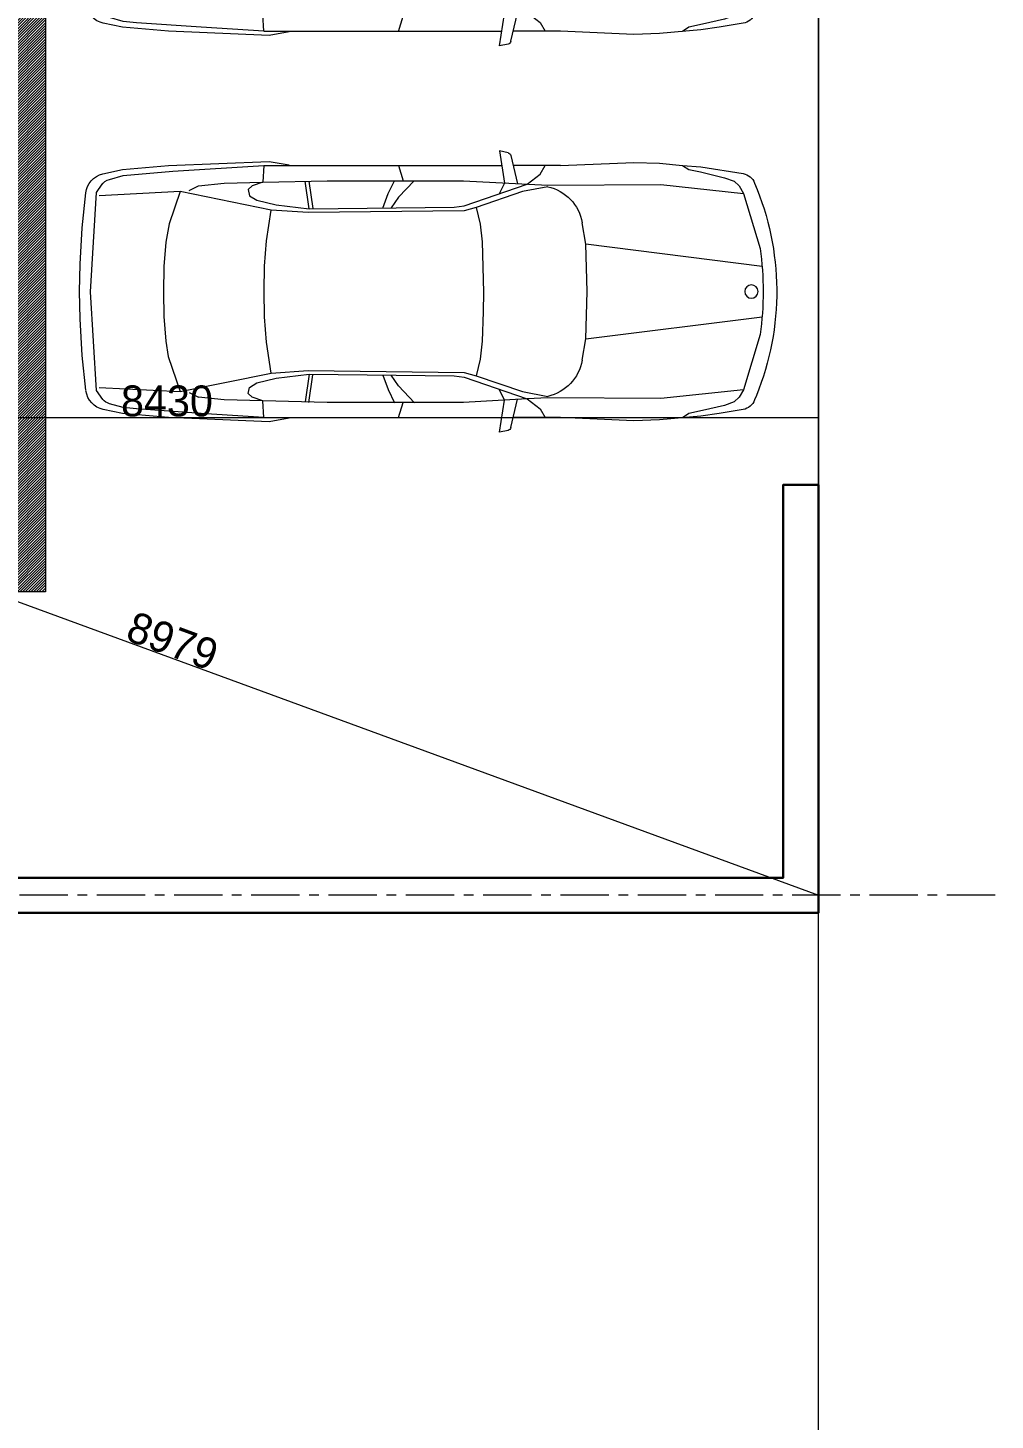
# Model space of a CAD drawing. Header units: metres. Extents: x 5205117 to 5948571, y 646915 to 1143748.
# Drawn here: x 5342281 to 5348540, y 786376 to 795388 of the extents above; entities that cross this region are included whole.
import ezdxf

# ---------------------------------------------------------------- set-up
doc = ezdxf.new("R2010")
doc.units = ezdxf.units.M
doc.header["$MEASUREMENT"] = 0
doc.header["$PDMODE"] = 35
doc.header["$PDSIZE"] = 10
for name, pattern in [('CENTER', [2, 1.25, -0.25, 0.25, -0.25]), ('DASHED', [0.75, 0.5, -0.25]), ('DOT', [0.25, 0, -0.25]), ('DOT2', [0.125, 0, -0.125])]:
    doc.linetypes.add(name, pattern=pattern)
doc.layers.get('0').update_dxf_attribs({"color": 1, "linetype": 'DASHED', "lineweight": 30})
for name, color, linetype, lineweight in [('A-Center line', 1, 'CENTER', 9), ('CAR', 251, 'Continuous', 0), ('dim start point', 10, 'Continuous', 0), ('plot 5', 7, 'Continuous', 30), ('road', 7, 'Continuous', 9)]:
    doc.layers.add(name, color=color, linetype=linetype, lineweight=lineweight)
doc.layers.add('A-GF', color=8, linetype='Continuous', lineweight=0, transparency=0.5)
doc.styles.get("Standard").update_dxf_attribs({"font": 'GOTHIC.TTF'})
doc.dimstyles.get("Standard").update_dxf_attribs({"dimtxt": 2, "dimasz": 1, "dimexe": 0, "dimexo": 0, "dimgap": 0.1, "dimtad": 1, "dimdsep": 46, "dimtxsty": 'Standard', "dimblk": 'OBLIQUE', "dimcen": 0.1, "dimclrd": 256, "dimclre": 256, "dimclrt": 256, "dimadec": 0, "dimazin": 0, "dimtfac": 1, "dimtofl": 0, "dimtmove": 1, "dimatfit": 2, "dimldrblk": 'OPEN90', "dimfxl": 1, "dimtolj": 1, "dimtzin": 0, "dimlwd": -1, "dimlwe": -1, "dimarcsym": 0})

# ---------------------------------------------------------------- blocks, each defined once
blk = doc.blocks.new('A$C4CA47BB0')
at = {"layer": 'CAR'}
for p, q in [((-2.991567119879619, -0.3516633310682664), (-2.937115266826368, -0.3402373804092349)), ((-2.937115266826368, -0.3402373804092349), (-2.968129342465545, -0.5479710039053316)), ((-4.23915245812168, -0.4433533960382192), (-4.512537461981992, -0.4867865871019603)), ((-4.119777241818156, -0.4335420214993064), (-4.23915245812168, -0.4433533960382192)), ((-4.119777241818156, -0.4335420214993064), (-4.161233670527508, -0.460955191476387)), ((-3.971470406830122, -0.4191985354336794), (-4.119777241818156, -0.4335420214993064)), ((-3.806537173546531, -0.4138500242424925), (-3.971470406830122, -0.4191985354336794)), ((-3.33223402553449, -0.434919695935605), (-3.806537173546531, -0.4138500242424925)), ((-3.33223402553449, -0.434919695935605), (-3.025185747348587, -0.434919695935605)), ((-3.199901198038788, -0.4903729141969961), (-3.231295683119242, -0.4343948675777938)), ((-3.00991424447966, -0.369602255830614), (-3.052684110818518, -0.5525249832808186)), ((-1.411737642163643, -0.434919695935605), (-2.951252830658632, -0.434919695935605)), ((-2.282170936856346, -0.4340686721770908), (-2.312277496794195, -0.5325705718460085)), ((-1.446908886851815, -0.4075885303900577), (-1.574946504506442, -0.4308814333089686)), ((-0.7938825493911279, -0.434919695935605), (-1.446908886851815, -0.4075885303900577)), ((-1.411737642163643, -0.434919695935605), (-1.405389132494747, -0.5429960684505204)), ((-0.8235004996040514, -0.4708066570692608), (-1.411737642163643, -0.434919695935605)), ((-0.4965825478921033, -0.4608185174256505), (-0.7938825493911279, -0.434919695935605)), ((-4.455077868648004, -0.5361714775062865), (-4.486498321801264, -0.5659226849147672)), ((-4.391557236740482, -0.5134398493537446), (-4.455077868648004, -0.5361714775062865)), ((-4.236782530078926, -0.4760002710045228), (-4.391557236740482, -0.5134398493537446)), ((-4.161233670527508, -0.460955191476387), (-4.236782530078926, -0.4760002710045228)), ((-2.703552525612395, -0.5325705718460085), (-3.248851464961263, -0.5621650596731342)), ((-3.11527171454145, -0.5557924042586819), (-3.199901198038788, -0.4903729141969961)), ((-1.821557061784915, -0.5325705718460085), (-2.703552525612395, -0.5325705718460085)), ((-2.384852329003479, -0.5325705718460085), (-2.282170936856346, -0.6395535519532132)), ((-2.216802927358003, -0.6154551832914876), (-2.257087148293067, -0.5325705718460085)), ((-1.405389132494747, -0.5429960684505204), (-1.821557061784915, -0.5325705718460085)), ((-1.702293918202485, -0.5355591777570226), (-1.728194562010685, -0.7116700705082621)), ((-1.705928992374538, -0.7149429584478639), (-1.679632449393466, -0.536125919490587)), ((-0.5024791220293992, -0.4986662956089276), (-0.8235004996040514, -0.4708066570692608)), ((-0.413251923460848, -0.5239601066368778), (-0.5024791220293992, -0.4986662956089276)), ((-0.3692986876267241, -0.4879619839412044), (-0.4965825478921033, -0.4608185174256505)), ((-4.516194859586903, -0.6147335443038173), (-4.622074880100627, -0.9716824296428968)), ((-3.979561966223628, -0.5570188260753639), (-4.516194859586903, -0.6147335443038173)), ((-4.486498321801264, -0.5659226849147672), (-4.516194859586903, -0.6147335443038173)), ((-3.248851464961263, -0.5621650596731342), (-3.979561966223628, -0.5570188260753639)), ((-3.248209552501066, -0.5716921521816403), (-3.086220733852315, -0.6028975714925764)), ((-2.708015844533293, -0.6954003914852365), (-3.11527171454145, -0.5557924042586819)), ((-3.086220733852315, -0.6028975714925764), (-2.785196136674131, -0.7053229275807098)), ((-2.968129342465545, -0.5479710039053316), (-2.935410030253479, -0.6175818315241486)), ((-2.182683617285875, -0.7097785016430862), (-2.216802927358003, -0.6154551832914876)), ((-1.459355792665519, -0.7227443132760527), (-0.8694578325939799, -0.6032656802690326)), ((-1.405389132494747, -0.5429960684505204), (-1.335718168294988, -0.5660994500194647)), ((-1.155897486223693, -0.5485049438611895), (-1.405389132494747, -0.5429960684505204)), ((-1.319838010314925, -0.6300465049716877), (-1.366186914467107, -0.6583726576063782)), ((-1.335718168294988, -0.5660994500194647), (-1.310824812237115, -0.5892757244164386)), ((-1.310824812237115, -0.5892757244164386), (-1.319838010314925, -0.6300465049716877)), ((-0.9885196097475271, -0.5660994500194647), (-1.155897486223693, -0.5485049438611895)), ((-0.9285484029387587, -0.595741318184082), (-0.9885196097475271, -0.5660994500194647)), ((-0.8694578325939799, -0.6032656802690326), (-0.3464246906714834, -0.6294688293146464)), ((-0.8694578325939799, -0.6032656802690326), (-0.7997643171765956, -0.8122895068026992)), ((-0.3286374741073814, -0.608530364710532), (-0.3658465288899606, -0.554970537632471)), ((-0.2905997189918708, -1.252655121228599), (-0.3286374741073814, -0.608530364710532)), ((-0.2361556108044169, -0.8369928859301581), (-0.2604740246842994, -0.6118761454781634)), ((-2.785196136674131, -0.7053229275807098), (-2.810944161128646, -0.8129619431347237)), ((-2.785196136674131, -0.7053229275807098), (-2.706967098980385, -0.7271689078843337)), ((-2.64346560143531, -0.7047871653030597), (-2.708015844533293, -0.6954003914852365)), ((-1.704436056157647, -0.7149593593348982), (-2.64346560143531, -0.7047871653030597)), ((-2.282170936856346, -0.6395535519532132), (-2.236429776652585, -0.7091971813460987)), ((-1.491078751050736, -0.6884136140015471), (-1.704436056157647, -0.7149593593348982)), ((-1.366186914467107, -0.6583726576063782), (-1.491078751050736, -0.6884136140015471)), ((-3.494170452457183, -0.9429863459099579), (-3.471569120234562, -0.8053154855642788)), ((-2.706967098980385, -0.7271689078843337), (-1.699226041338988, -0.7380846087526152)), ((-1.699226041338988, -0.7380846087526152), (-1.459355792665519, -0.7227443132760527)), ((-1.428274746747775, -0.9226109783958236), (-1.459355792665519, -0.7227443132760527)), ((-2.810944161128646, -0.8129619431347237), (-2.824308605406259, -0.9283239537271584)), ((-0.7997643171765956, -0.8122895068026992), (-0.7771700464454623, -0.9293189408163016)), ((-0.2226601872243918, -1.072504143536207), (-0.2361556108044169, -0.8369928859301581)), ((-4.635226568447251, -1.087376102595954), (-3.494170452457183, -0.9429863459099579)), ((-3.50375449249259, -1.25), (-3.494170452457183, -0.9429863459099579)), ((-2.824308605406259, -0.9283239537271584), (-2.834001073520994, -1.253956258195103)), ((-1.416734901044037, -1.086279065548297), (-1.428274746747775, -0.9226109783958236)), ((-0.7771700464454623, -0.9293189408163016), (-0.7646226851975368, -1.088748310068695)), ((-0.218342198373648, -1.250001822321792), (-0.2226601872243918, -1.072504143536207)), ((-1.4146597333729, -1.246767203114359), (-1.416734901044037, -1.086279065548297)), ((-0.7646226851975368, -1.088748310068695), (-0.7622267890892542, -1.253236441527406)), ((-4.729999999999563, -1.25), (-4.729925284855199, -1.25)), ((-3.494170452457183, -1.557017298735445), (-3.50375449249259, -1.25)), ((-2.834001073520994, -1.253956258195103), (-2.830616112860298, -1.380616656997518)), ((-1.416734901044037, -1.413722756773495), (-1.4146597333729, -1.246767203114359)), ((-0.7622267890892542, -1.253236441527406), (-0.7646226851975373, -1.41125533457307)), ((-0.3286374741073814, -1.891473279931233), (-0.2905997189918708, -1.252655121228599)), ((-0.2226601872243918, -1.427499501105558), (-0.218342198373648, -1.250001822321792)), ((-3.494170452457183, -1.557017298735445), (-4.635226568447251, -1.412625719724019)), ((-2.830616112860298, -1.380616656997518), (-2.824308605406259, -1.571677868598272)), ((-1.428274746747775, -1.577392666245942), (-1.416734901044037, -1.413722756773495)), ((-0.7646226851975373, -1.41125533457307), (-0.7771700464454627, -1.570684703827283)), ((-0.2361556108044172, -1.663008936391634), (-0.2226601872243918, -1.427499501105558)), ((-4.622074880100627, -1.528319392678895), (-4.516194859586903, -1.885270100339767)), ((-3.471106250783123, -1.694609799287718), (-3.494170452457183, -1.557017298735445)), ((-2.824308605406259, -1.571677868598272), (-2.810944161128646, -1.687039879187068)), ((-1.45935579266552, -1.777257509049377), (-1.428274746747775, -1.577392666245942)), ((-0.7771700464454627, -1.570684703827283), (-0.7929757170659288, -1.669490931048131)), ((-2.810944161128646, -1.687039879187068), (-2.785196136674131, -1.794678894739263)), ((-0.7929757170659288, -1.669490931048131), (-0.8694578325939804, -1.89673614205276)), ((-0.2604740246842994, -1.888127499163602), (-0.2361556108044172, -1.663008936391634)), ((-2.785196136674131, -1.794678894739263), (-3.086220733852315, -1.897106073151008)), ((-2.706967098980385, -1.772832914441096), (-2.785196136674131, -1.794678894739263)), ((-2.64346560143531, -1.795214657020551), (-2.708015844533293, -1.804601430838375)), ((-1.699226041338989, -1.761917213572815), (-2.706967098980385, -1.772832914441096)), ((-1.704436056157647, -1.785042462990532), (-2.64346560143531, -1.795214657020551)), ((-2.282170936856346, -1.860448270370398), (-2.236429776652585, -1.790806463299305)), ((-2.182683617285875, -1.790223320680525), (-2.216802927358003, -1.884548461350278)), ((-1.701894374393305, -1.967150613092599), (-1.728194562010686, -1.788333574137141)), ((-1.491078751050736, -1.811588208322064), (-1.704436056157647, -1.785042462990532)), ((-1.704436056157647, -1.785042462990532), (-1.679632449393466, -1.963875902834843)), ((-1.45935579266552, -1.777257509049377), (-1.699226041338989, -1.761917213572815)), ((-0.8694578325939804, -1.89673614205276), (-1.45935579266552, -1.777257509049377)), ((-4.516194859586903, -1.885270100339767), (-4.486498321801264, -1.934079137408844)), ((-4.516194859586903, -1.885270100339767), (-3.979561966223628, -1.942984818566401)), ((-2.708015844533293, -1.804601430838375), (-3.11527171454145, -1.944211240386721)), ((-2.968144376609416, -1.952027173778333), (-2.935420964178775, -1.882414523834086)), ((-2.386665993659335, -1.969319174701013), (-2.282170936856346, -1.860448270370398)), ((-2.216802927358003, -1.884548461350278), (-2.258005142333786, -1.969319174701013)), ((-1.366186914467107, -1.841630987037206), (-1.491078751050736, -1.811588208322064)), ((-1.319838010314925, -1.869955317353742), (-1.366186914467107, -1.841630987037206)), ((-1.310824812237115, -1.910726097907173), (-1.319838010314925, -1.869955317353742)), ((-0.3464246906714834, -1.870532993008965), (-0.8694578325939804, -1.89673614205276)), ((-0.3692278449143487, -1.948480937737259), (-0.3286374741073814, -1.891473279931233)), ((-4.598383344531612, -1.923061386583868), (-4.586388374244052, -1.951834007786601)), ((-4.486498321801264, -1.934079137408844), (-4.455077868648004, -1.963832167139117)), ((-4.455077868648004, -1.963832167139117), (-4.391557236740482, -1.986563795288021)), ((-3.979561966223628, -1.942984818566401), (-3.248851464961263, -1.937836762648658)), ((-3.248851464961263, -1.937836762648658), (-3.11527171454145, -1.944211240386721)), ((-3.086220733852315, -1.897106073151008), (-3.248209552501066, -1.928309670138333)), ((-3.11527171454145, -1.944211240386721), (-3.199901198038788, -2.009628908122977)), ((-3.11527171454145, -1.944211240386721), (-2.703552525612395, -1.967433072799395)), ((-3.009936567905243, -2.130392277207648), (-3.052695044741995, -1.947471372079235)), ((-2.937138045836036, -2.159758974950819), (-2.968144376609416, -1.952027173778333)), ((-2.703552525612395, -1.967433072799395), (-1.821557061784915, -1.967433072799395)), ((-2.282170936856346, -2.06593315014652), (-2.312277496794195, -1.967433072799395)), ((-1.821557061784915, -1.967433072799395), (-1.405389132494747, -1.95700575387491)), ((-1.411737642163644, -2.065083948709798), (-1.405389132494747, -1.95700575387491)), ((-1.405389132494747, -1.95700575387491), (-1.335718168294989, -1.933902372304146)), ((-1.405389132494747, -1.95700575387491), (-1.155897486223694, -1.951498700780576)), ((-1.335718168294989, -1.933902372304146), (-1.310824812237115, -1.910726097907173)), ((-1.155897486223694, -1.951498700780576), (-0.9885196097475275, -1.933902372304146)), ((-0.9285472639912771, -1.904262326457683), (-0.9885196097475275, -1.933902372304146)), ((-0.5024791220293992, -2.001335526711102), (-0.4133302832469781, -1.975770189903471)), ((-4.512537461981992, -2.013215235219832), (-4.358796466727654, -2.039112234389904)), ((-4.391557236740482, -1.986563795288021), (-4.250923738552956, -2.020351443001346)), ((-4.358796466727654, -2.039112234389904), (-4.239152458121681, -2.056650248607184)), ((-4.250923738552956, -2.020351443001346), (-4.161233670527508, -2.039046630845405)), ((-4.239152458121681, -2.056650248607184), (-3.971470406830122, -2.080803286886294)), ((-4.161233670527508, -2.039046630845405), (-4.119777241818157, -2.066457978500694)), ((-3.806537173546531, -2.086153620399273), (-3.33223402553449, -2.065082126389825)), ((-3.33223402553449, -2.065082126389825), (-3.025200781492458, -2.065082126389825)), ((-3.199901198038788, -2.009628908122977), (-3.231295683119242, -2.065605132422206)), ((-1.411737642163644, -2.065083948709798), (-2.951267864802503, -2.065082126389825)), ((-1.574946504506443, -2.069120389012824), (-1.446908886851816, -2.092415114255346)), ((-1.446908886851816, -2.092415114255346), (-0.7938825493911283, -2.065083948709798)), ((-1.411737642163644, -2.065083948709798), (-1.006859445064038, -2.03926895396944)), ((-1.006859445064038, -2.03926895396944), (-0.587145963101648, -2.009966037447157)), ((-0.7938825493911283, -2.065083948709798), (-0.4965825478921033, -2.039183304896142)), ((-0.587145963101648, -2.009966037447157), (-0.5024791220293992, -2.001335526711102)), ((-0.4965825478921033, -2.039183304896142), (-0.3731241943169152, -2.012910907666082)), ((-3.971470406830122, -2.080803286886294), (-3.806537173546531, -2.086153620399273)), ((-2.991581698444861, -2.148333024293606), (-2.937138045836036, -2.159758974950819))]:
    blk.add_line(p, q, dxfattribs=at)
at = {"layer": 'CAR', "linetype": 'DOT', "ltscale": 200}
blk.add_lwpolyline([(-5.000000000000001, -2.5), (0, -2.5), (0, 0), (-5, 0)], close=True, dxfattribs=at)
at = {"layer": 'CAR'}
blk.add_circle((-4.566302300139796, -1.249998177680027), 0.04299394059769752, dxfattribs=at)
for centre, radius, start, end in [((-2.986655510068886, -0.3750400607405027), 0.02388629608166429, 101.8560145927784, 166.8450830646642), ((-4.496660948649151, -0.5810023885314877), 0.09554134974888392, 99.56185476926768, 159.9007449463977), ((-0.4396678284447262, -0.61607295000249), 0.0958247381144163, 34.7318926638975, 73.99907725951901), ((-0.4029587728946353, -0.6272674659339827), 0.1433131759158288, 6.16525159085062, 76.41699488329039), ((-2.943378127420146, -1.249998177680027), 1.78663175302919, 156.8697197759447, 202.1307612114779), ((-3.18715953184801, -0.8530675766414788), 0.288391726814776, 102.2413048067315, 170.4690512149974), ((-2.689220884625684, -1.250001822321792), 1.952793861006529, 171.8060920894292, 188.1938001605358), ((-3.18715953184801, -1.646936068003924), 0.287920138940791, 189.5309122793852, 257.7586450550641), ((-4.496660948649151, -1.919001256110278), 0.09554152472623277, 200.099348938389, 260.4381452307323), ((-0.4396678284447262, -1.883930694639275), 0.0955411491597455, 286.0012005063302, 317.4973570530997), ((-0.4029587728946353, -1.872736178707783), 0.1433137316082339, 282.0139402735163, 351.7917600206507), ((-2.986677833499925, -2.124956294623189), 0.02388556084065407, 193.1504116226357, 258.1420177111038)]:
    blk.add_arc(centre, radius, start, end, dxfattribs=at)
blk = doc.blocks.new('jhgduhguix')
at = {"layer": 'A-GF', "ltscale": 10}
h = blk.add_hatch(dxfattribs=at)
h.set_pattern_fill('ANSI31', color=256, scale=100, angle=360)
h.set_pattern_definition([(44.99999999999993, (7302727.224363327, 1827798.015375853), (-8.838834764831839, 8.838834764831853), [])])
h.paths.add_polyline_path([(5114737.780857086, 784349.875731945), (5114737.780857086, 778270.4902853966), (5114507.780856133, 778270.4902853966), (5114507.780856133, 784349.875731945)])
h.paths.add_polyline_path([(5114507.780856133, 784579.875731945), (5114507.780856133, 790914.8757318258), (5114737.780857086, 790914.8757318258), (5114737.780857086, 784579.875731945)])
at = {"layer": 'A-GF', "ltscale": 0.01}
blk.add_line((5119737.780857086, 792593.5687847137), (5119737.780857086, 778964.875731945), dxfattribs=at)
at = {"layer": 'A-GF'}
blk.add_lwpolyline([(5114737.780857086, 784349.875731945), (5114737.780857086, 778270.4902853966), (5114507.780856133, 778270.4902853966), (5114507.780856133, 784349.875731945)], close=True, dxfattribs=at)
at = {"layer": 'A-GF', "ltscale": 0.1, "xscale": -1000, "yscale": 1000, "zscale": 1000}
for p in [(5114737.780857086, 783964.875731945), (5114737.780857086, 781464.875731945)]:
    blk.add_blockref('A$C4CA47BB0', p, dxfattribs=at)
blk = doc.blocks.new('_Oblique')
at = {"color": 0, "linetype": 'ByBlock', "lineweight": -2}
blk.add_line((-0.5, -0.5), (0.5, 0.5), dxfattribs=at)
blk = doc.blocks.new('*D585')
at = {"layer": 'Defpoints', "color": 0, "ltscale": 5, "transparency": 16777216}
for p in [(5338966.486001936, 792866.5305919459), (5347396.486002889, 789774.3059036569), (5347396.486002889, 789774.3059036569)]:
    blk.add_point(p, dxfattribs=at)
at = {"layer": 'dim start point', "linetype": 'DOT2', "ltscale": 5, "transparency": 16777216}
blk.add_line((5338966.486001936, 792866.5305919459), (5338966.486001935, 792866.5305919454), dxfattribs=at)
at = {"layer": 'dim start point', "ltscale": 5, "transparency": 16777216}
blk.add_line((5338966.486001935, 792866.5305919454), (5347396.486002889, 789774.3059036569), dxfattribs=at)
for p, rotation in [((5338966.486001935, 792866.5305919454), 159.8563595995871), ((5347396.486002889, 789774.3059036569), 339.8563595995872)]:
    blk.add_blockref('_Oblique', p, dxfattribs=dict(at, rotation=rotation))
at = {"layer": 'dim start point', "ltscale": 5, "transparency": 16777216, "insert": (5343217.690336538, 791419.1182348621), "char_height": 200, "attachment_point": 5, "rotation": 339.85635959958717}
blk.add_mtext('\\A1;8979', dxfattribs=at)
blk = doc.blocks.new('_Open90')
at = {"color": 0, "linetype": 'ByBlock', "lineweight": -2}
for p, q in [((0, 0), (-1, 0)), ((-0.5, 0.5), (0, 0)), ((0, 0), (-0.5, -0.5))]:
    blk.add_line(p, q, dxfattribs=at)
blk = doc.blocks.new('*D586')
at = {"layer": 'Defpoints', "color": 0, "ltscale": 5, "transparency": 16777216}
for p in [(5338966.486001935, 793028.6668983184), (5347396.486002889, 793028.6668983183), (5347396.486002889, 792866.5305919455)]:
    blk.add_point(p, dxfattribs=at)
at = {"layer": 'dim start point', "linetype": 'DOT2', "ltscale": 5, "transparency": 16777216}
for p, q in [((5338966.486001935, 793028.6668983184), (5338966.486001935, 792866.5305919455)), ((5347396.486002889, 793028.6668983183), (5347396.486002889, 792866.5305919455))]:
    blk.add_line(p, q, dxfattribs=at)
at = {"layer": 'dim start point', "ltscale": 5, "transparency": 16777216}
blk.add_line((5338966.486001935, 792866.5305919455), (5347396.486002889, 792866.5305919455), dxfattribs=at)
at = {"layer": 'dim start point', "ltscale": 5, "transparency": 16777216, "rotation": 180}
blk.add_blockref('_Oblique', (5338966.486001935, 792866.5305919455), dxfattribs=at)
at = {"layer": 'dim start point', "ltscale": 5, "transparency": 16777216}
blk.add_blockref('_Oblique', (5347396.486002889, 792866.5305919455), dxfattribs=at)
at = {"layer": 'dim start point', "ltscale": 5, "transparency": 16777216, "insert": (5343181.486002412, 792971.6611833799), "char_height": 200, "attachment_point": 5}
blk.add_mtext('\\A1;8430', dxfattribs=at)

msp = doc.modelspace()

# ---------------------------------------------------------------- linework, layer by layer
at = {"layer": 'A-Center line', "ltscale": 250}
msp.add_line((5348539.771313375, 789774.3059036571), (5297647.535907073, 789774.3059036571), dxfattribs=at)
at = {"layer": 'plot 5'}
msp.add_lwpolyline([(5299435.787202802, 793559.3059046076), (5299435.787202802, 789886.5305919455), (5347169.261314359, 789886.5305919455), (5347169.261314359, 792430.916038494), (5347396.486002889, 792430.916038494), (5347396.486002889, 789659.3059044884), (5299208.562515225, 789659.3059044884), (5299208.562515225, 793559.3059046076)], dxfattribs=at)
at = {"layer": 'road', "ltscale": 0.5}
msp.add_line((5347393.710689988, 863125.266908868), (5347393.710689988, 698774.3059036571), dxfattribs=at)

# ---------------------------------------------------------------- block references
at = {"layer": 'dim start point', "color": 12}
msp.add_blockref('jhgduhguix', (227658.7051458023, 13466.04030654894), dxfattribs=at)

# ---------------------------------------------------------------- dimensions: what is measured, and where the dimension line sits
at = {"layer": 'dim start point', "color": 12, "ltscale": 5}
dim = msp.add_linear_dim(base=(5347396.486002889, 792866.5305919455), p1=(5338966.486001935, 793028.6668983184), p2=(5347396.486002889, 793028.6668983183), dimstyle='Standard', override={"dimtxt": 200, "dimdec": 0, "dimtdec": 0, "dimfxl": 0.1}, dxfattribs=at)
dim.commit()
dim.dimension.update_dxf_attribs({"geometry": '*D586', "text_midpoint": (5343181.486002412, 792971.6611833799)})
dim = msp.add_aligned_dim(p1=(5338966.486001935, 792866.5305919455), p2=(5347396.486002889, 789774.3059036571), distance=-2.1864077094558816e-10, dimstyle='Standard', override={"dimtxt": 200, "dimdec": 0, "dimtdec": 0, "dimfxl": 0.1}, dxfattribs=at)
dim.commit()
dim.dimension.update_dxf_attribs({"geometry": '*D585', "text_midpoint": (5343217.690336538, 791419.1182348621)})

doc.saveas('drawing.dxf')
